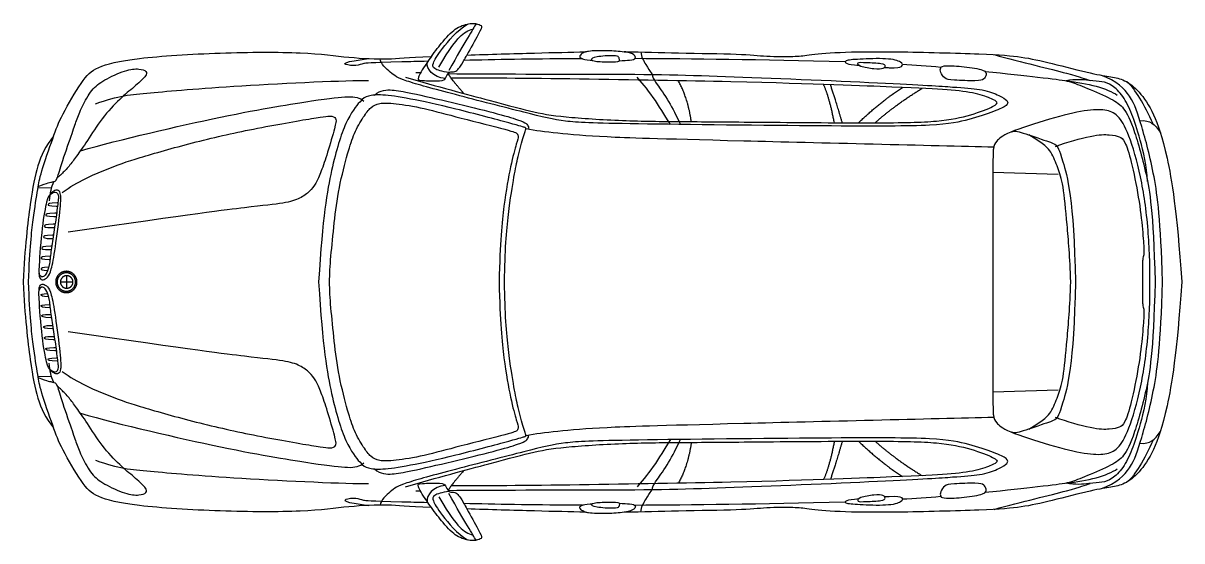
# Model space of a CAD drawing. Header units: millimetres. Extents: x -13123 to 16075, y -1 to 10560.
# Drawn here: x 11206 to 16075, y -1 to 2173 of the extents above; entities that cross this region are included whole.
import ezdxf

# ---------------------------------------------------------------- set-up
doc = ezdxf.new("R2010")
doc.units = ezdxf.units.MM
doc.header["$MEASUREMENT"] = 0
doc.layers.add('inner', color=180, linetype='Continuous')
doc.layers.add('outer', color=200, linetype='Continuous')

msp = doc.modelspace()

# ---------------------------------------------------------------- linework, layer by layer
at = {"layer": 'inner'}
for points in [[(15280.7, 1547.6), (15555.2, 1539.1)], [(11268.8, 1482.2), (11326.5, 1482.6)], [(11352.6, 1419.2), (11348.9, 1419.2)], [(11347, 1375.6), (11338.9, 1375.6)], [(11345.3, 1404.8), (11350.9, 1404.8)], [(11329.4, 1314.5), (11338.4, 1314.5)], [(11340.5, 1328.9), (11333, 1328.9)], [(11335.3, 1361.2), (11345, 1361.2)], [(11325.8, 1268.5), (11331.3, 1268.5)], [(11333.6, 1282.9), (11329.4, 1282.9)], [(11318.4, 1222), (11324.3, 1222)], [(11326.3, 1236.3), (11322, 1236.3)], [(11315.8, 1180.4), (11319.4, 1180.4)], [(11321.1, 1194.8), (11319.4, 1194.8)], [(11432.6, 1086), (11432.6, 1087.5), (11432.5, 1089.1), (11432.4, 1090.6), (11432.2, 1092.1), (11431.9, 1093.7), (11431.7, 1095.2), (11431.3, 1096.7), (11430.9, 1098.2), (11430.5, 1099.7), (11430, 1101.1), (11429.4, 1102.6), (11428.8, 1104), (11428.2, 1105.4), (11427.5, 1106.8), (11426.7, 1108.2), (11425.9, 1109.5), (11425.1, 1110.8), (11424.2, 1112.1), (11423.3, 1113.3), (11422.3, 1114.5), (11421.3, 1115.7), (11420.3, 1116.8), (11419.2, 1117.9), (11418.1, 1119), (11416.9, 1120), (11415.7, 1121), (11414.5, 1122), (11413.3, 1122.9), (11412, 1123.7), (11410.6, 1124.5), (11409.3, 1125.3), (11407.9, 1126), (11406.5, 1126.7), (11405.1, 1127.3), (11403.7, 1127.9), (11402.2, 1128.4), (11400.8, 1128.9), (11399.3, 1129.3), (11397.8, 1129.7), (11396.2, 1130), (11394.7, 1130.3), (11393.2, 1130.5), (11391.7, 1130.6), (11390.1, 1130.7), (11388.6, 1130.8), (11387, 1130.8), (11385.5, 1130.7), (11383.9, 1130.6), (11382.4, 1130.5), (11380.9, 1130.3), (11379.3, 1130), (11377.8, 1129.7), (11376.3, 1129.3), (11374.8, 1128.9), (11373.3, 1128.4), (11371.9, 1127.9), (11370.5, 1127.3), (11369, 1126.7), (11367.6, 1126), (11366.3, 1125.3), (11364.9, 1124.5), (11363.6, 1123.7), (11362.3, 1122.9), (11361.1, 1122), (11359.8, 1121), (11358.6, 1120), (11357.5, 1119), (11356.4, 1117.9), (11355.3, 1116.8), (11354.2, 1115.7), (11353.2, 1114.5), (11352.3, 1113.3), (11351.3, 1112.1), (11350.5, 1110.8), (11349.6, 1109.5), (11348.8, 1108.2), (11348.1, 1106.8), (11347.4, 1105.4), (11346.8, 1104), (11346.2, 1102.6), (11345.6, 1101.1), (11345.1, 1099.7), (11344.7, 1098.2), (11344.3, 1096.7), (11343.9, 1095.2), (11343.6, 1093.7), (11343.4, 1092.1), (11343.2, 1090.6), (11343.1, 1089.1), (11343, 1087.5), (11343, 1086)], [(11426.5, 1086), (11426.5, 1087.3), (11426.4, 1088.6), (11426.3, 1090), (11426.2, 1091.3), (11426, 1092.6), (11425.7, 1093.9), (11425.4, 1095.2), (11425.1, 1096.5), (11424.7, 1097.8), (11424.2, 1099.1), (11423.8, 1100.3), (11423.3, 1101.6), (11422.7, 1102.8), (11422.1, 1104), (11421.5, 1105.1), (11420.8, 1106.3), (11420.1, 1107.4), (11419.3, 1108.5), (11418.5, 1109.6), (11417.7, 1110.6), (11416.8, 1111.7), (11415.9, 1112.6), (11414.9, 1113.6), (11414, 1114.5), (11413, 1115.4), (11411.9, 1116.3), (11410.9, 1117.1), (11409.8, 1117.9), (11408.7, 1118.6), (11407.5, 1119.3), (11406.4, 1120), (11405.2, 1120.6), (11404, 1121.2), (11402.8, 1121.7), (11401.5, 1122.2), (11400.3, 1122.6), (11399, 1123.1), (11397.7, 1123.4), (11396.4, 1123.7), (11395.1, 1124), (11393.8, 1124.2), (11392.5, 1124.4), (11391.1, 1124.6), (11389.8, 1124.7), (11388.5, 1124.7), (11387.1, 1124.7), (11385.8, 1124.7), (11384.4, 1124.6), (11383.1, 1124.4), (11381.8, 1124.2), (11380.5, 1124), (11379.2, 1123.7), (11377.9, 1123.4), (11376.6, 1123.1), (11375.3, 1122.6), (11374, 1122.2), (11372.8, 1121.7), (11371.6, 1121.2), (11370.4, 1120.6), (11369.2, 1120), (11368, 1119.3), (11366.9, 1118.6), (11365.8, 1117.9), (11364.7, 1117.1), (11363.6, 1116.3), (11362.6, 1115.4), (11361.6, 1114.5), (11360.6, 1113.6), (11359.7, 1112.6), (11358.8, 1111.7), (11357.9, 1110.6), (11357.1, 1109.6), (11356.3, 1108.5), (11355.5, 1107.4), (11354.8, 1106.3), (11354.1, 1105.1), (11353.5, 1104), (11352.9, 1102.8), (11352.3, 1101.6), (11351.8, 1100.3), (11351.3, 1099.1), (11350.9, 1097.8), (11350.5, 1096.5), (11350.2, 1095.2), (11349.9, 1093.9), (11349.6, 1092.6), (11349.4, 1091.3), (11349.3, 1090), (11349.1, 1088.6), (11349.1, 1087.3), (11349, 1086)], [(11343, 1086), (11343, 1084.4), (11343.1, 1082.9), (11343.2, 1081.3), (11343.4, 1079.8), (11343.6, 1078.3), (11343.9, 1076.8), (11344.3, 1075.2), (11344.7, 1073.7), (11345.1, 1072.3), (11345.6, 1070.8), (11346.2, 1069.4), (11346.8, 1067.9), (11347.4, 1066.5), (11348.1, 1065.1), (11348.8, 1063.8), (11349.6, 1062.5), (11350.5, 1061.1), (11351.3, 1059.9), (11352.3, 1058.6), (11353.2, 1057.4), (11354.2, 1056.2), (11355.3, 1055.1), (11356.4, 1054), (11357.5, 1052.9), (11358.6, 1051.9), (11359.8, 1050.9), (11361.1, 1050), (11362.3, 1049.1), (11363.6, 1048.2), (11364.9, 1047.4), (11366.3, 1046.6), (11367.6, 1045.9), (11369, 1045.3), (11370.5, 1044.6), (11371.9, 1044.1), (11373.3, 1043.5), (11374.8, 1043.1), (11376.3, 1042.6), (11377.8, 1042.3), (11379.3, 1042), (11380.9, 1041.7), (11382.4, 1041.5), (11383.9, 1041.3), (11385.5, 1041.2), (11387, 1041.2), (11388.6, 1041.2), (11390.1, 1041.2), (11391.7, 1041.3), (11393.2, 1041.5), (11394.7, 1041.7), (11396.2, 1042), (11397.8, 1042.3), (11399.3, 1042.6), (11400.8, 1043.1), (11402.2, 1043.5), (11403.7, 1044.1), (11405.1, 1044.6), (11406.5, 1045.3), (11407.9, 1045.9), (11409.3, 1046.6), (11410.6, 1047.4), (11412, 1048.2), (11413.3, 1049.1), (11414.5, 1050), (11415.7, 1050.9), (11416.9, 1051.9), (11418.1, 1052.9), (11419.2, 1054), (11420.3, 1055.1), (11421.3, 1056.2), (11422.3, 1057.4), (11423.3, 1058.6), (11424.2, 1059.9), (11425.1, 1061.1), (11425.9, 1062.5), (11426.7, 1063.8), (11427.5, 1065.1), (11428.2, 1066.5), (11428.8, 1067.9), (11429.4, 1069.4), (11430, 1070.8), (11430.5, 1072.3), (11430.9, 1073.7), (11431.3, 1075.2), (11431.7, 1076.8), (11431.9, 1078.3), (11432.2, 1079.8), (11432.4, 1081.3), (11432.5, 1082.9), (11432.6, 1084.4), (11432.6, 1086)], [(11349, 1086), (11349.1, 1084.6), (11349.1, 1083.3), (11349.3, 1082), (11349.4, 1080.6), (11349.6, 1079.3), (11349.9, 1078), (11350.2, 1076.7), (11350.5, 1075.4), (11350.9, 1074.1), (11351.3, 1072.9), (11351.8, 1071.6), (11352.3, 1070.4), (11352.9, 1069.2), (11353.5, 1068), (11354.1, 1066.8), (11354.8, 1065.6), (11355.5, 1064.5), (11356.3, 1063.4), (11357.1, 1062.3), (11357.9, 1061.3), (11358.8, 1060.3), (11359.7, 1059.3), (11360.6, 1058.3), (11361.6, 1057.4), (11362.6, 1056.5), (11363.6, 1055.7), (11364.7, 1054.9), (11365.8, 1054.1), (11366.9, 1053.3), (11368, 1052.6), (11369.2, 1052), (11370.4, 1051.4), (11371.6, 1050.8), (11372.8, 1050.2), (11374, 1049.7), (11375.3, 1049.3), (11376.6, 1048.9), (11377.9, 1048.5), (11379.2, 1048.2), (11380.5, 1047.9), (11381.8, 1047.7), (11383.1, 1047.5), (11384.4, 1047.4), (11385.8, 1047.3), (11387.1, 1047.2), (11388.5, 1047.2), (11389.8, 1047.3), (11391.1, 1047.4), (11392.5, 1047.5), (11393.8, 1047.7), (11395.1, 1047.9), (11396.4, 1048.2), (11397.7, 1048.5), (11399, 1048.9), (11400.3, 1049.3), (11401.5, 1049.7), (11402.8, 1050.2), (11404, 1050.8), (11405.2, 1051.4), (11406.4, 1052), (11407.5, 1052.6), (11408.7, 1053.3), (11409.8, 1054.1), (11410.9, 1054.9), (11411.9, 1055.7), (11413, 1056.5), (11414, 1057.4), (11414.9, 1058.3), (11415.9, 1059.3), (11416.8, 1060.3), (11417.7, 1061.3), (11418.5, 1062.3), (11419.3, 1063.4), (11420.1, 1064.5), (11420.8, 1065.6), (11421.5, 1066.8), (11422.1, 1068), (11422.7, 1069.2), (11423.3, 1070.4), (11423.8, 1071.6), (11424.2, 1072.9), (11424.7, 1074.1), (11425.1, 1075.4), (11425.4, 1076.7), (11425.7, 1078), (11426, 1079.3), (11426.2, 1080.6), (11426.3, 1082), (11426.4, 1083.3), (11426.5, 1084.6), (11426.5, 1086)], [(11415.7, 1086), (11415.7, 1086.9), (11415.7, 1087.8), (11415.6, 1088.7), (11415.5, 1089.6), (11415.4, 1090.5), (11415.2, 1091.4), (11415, 1092.3), (11414.7, 1093.2), (11414.5, 1094), (11414.2, 1094.9), (11413.9, 1095.7), (11413.5, 1096.6), (11413.1, 1097.4), (11412.7, 1098.2), (11412.3, 1099), (11411.8, 1099.8), (11411.3, 1100.6), (11410.8, 1101.3), (11410.3, 1102), (11409.7, 1102.7), (11409.1, 1103.4), (11408.5, 1104.1), (11407.9, 1104.7), (11407.2, 1105.4), (11406.5, 1106), (11405.8, 1106.6), (11405.1, 1107.1), (11404.4, 1107.6), (11403.6, 1108.1), (11402.8, 1108.6), (11402.1, 1109.1), (11401.2, 1109.5), (11400.4, 1109.9), (11399.6, 1110.3), (11398.8, 1110.6), (11397.9, 1110.9), (11397, 1111.2), (11396.2, 1111.4), (11395.3, 1111.6), (11394.4, 1111.8), (11393.5, 1112), (11392.6, 1112.1), (11391.7, 1112.2), (11390.8, 1112.3), (11389.9, 1112.3), (11389, 1112.3), (11388.1, 1112.3), (11387.1, 1112.2), (11386.2, 1112.1), (11385.3, 1112), (11384.4, 1111.8), (11383.6, 1111.6), (11382.7, 1111.4), (11381.8, 1111.2), (11380.9, 1110.9), (11380.1, 1110.6), (11379.2, 1110.3), (11378.4, 1109.9), (11377.6, 1109.5), (11376.8, 1109.1), (11376, 1108.6), (11375.2, 1108.1), (11374.5, 1107.6), (11373.7, 1107.1), (11373, 1106.6), (11372.3, 1106), (11371.6, 1105.4), (11371, 1104.7), (11370.3, 1104.1), (11369.7, 1103.4), (11369.1, 1102.7), (11368.5, 1102), (11368, 1101.3), (11367.5, 1100.6), (11367, 1099.8), (11366.5, 1099), (11366.1, 1098.2), (11365.7, 1097.4), (11365.3, 1096.6), (11365, 1095.7), (11364.6, 1094.9), (11364.3, 1094), (11364.1, 1093.2), (11363.8, 1092.3), (11363.6, 1091.4), (11363.5, 1090.5), (11363.3, 1089.6), (11363.2, 1088.7), (11363.1, 1087.8), (11363.1, 1086.9), (11363.1, 1086)], [(11363.1, 1086), (11415.7, 1086)], [(11363.1, 1086), (11363.1, 1085.1), (11363.1, 1084.2), (11363.2, 1083.2), (11363.3, 1082.3), (11363.5, 1081.4), (11363.6, 1080.6), (11363.8, 1079.7), (11364.1, 1078.8), (11364.3, 1077.9), (11364.6, 1077.1), (11365, 1076.2), (11365.3, 1075.4), (11365.7, 1074.5), (11366.1, 1073.7), (11366.5, 1072.9), (11367, 1072.2), (11367.5, 1071.4), (11368, 1070.6), (11368.5, 1069.9), (11369.1, 1069.2), (11369.7, 1068.5), (11370.3, 1067.8), (11371, 1067.2), (11371.6, 1066.6), (11372.3, 1066), (11373, 1065.4), (11373.7, 1064.8), (11374.5, 1064.3), (11375.2, 1063.8), (11376, 1063.3), (11376.8, 1062.9), (11377.6, 1062.4), (11378.4, 1062.1), (11379.2, 1061.7), (11380.1, 1061.3), (11380.9, 1061), (11381.8, 1060.8), (11382.7, 1060.5), (11383.6, 1060.3), (11384.4, 1060.1), (11385.3, 1060), (11386.2, 1059.8), (11387.1, 1059.7), (11388.1, 1059.7), (11389, 1059.6), (11389.9, 1059.6), (11390.8, 1059.7), (11391.7, 1059.7), (11392.6, 1059.8), (11393.5, 1060), (11394.4, 1060.1), (11395.3, 1060.3), (11396.2, 1060.5), (11397, 1060.8), (11397.9, 1061), (11398.8, 1061.3), (11399.6, 1061.7), (11400.4, 1062.1), (11401.2, 1062.4), (11402.1, 1062.9), (11402.8, 1063.3), (11403.6, 1063.8), (11404.4, 1064.3), (11405.1, 1064.8), (11405.8, 1065.4), (11406.5, 1066), (11407.2, 1066.6), (11407.9, 1067.2), (11408.5, 1067.8), (11409.1, 1068.5), (11409.7, 1069.2), (11410.3, 1069.9), (11410.8, 1070.6), (11411.3, 1071.4), (11411.8, 1072.2), (11412.3, 1072.9), (11412.7, 1073.7), (11413.1, 1074.5), (11413.5, 1075.4), (11413.9, 1076.2), (11414.2, 1077.1), (11414.5, 1077.9), (11414.7, 1078.8), (11415, 1079.7), (11415.2, 1080.6), (11415.4, 1081.4), (11415.5, 1082.3), (11415.6, 1083.2), (11415.7, 1084.2), (11415.7, 1085.1), (11415.7, 1086)], [(11390.5, 1059.7), (11390.5, 1086), (11390.5, 1112.3)], [(11315.8, 991.5), (11319.4, 991.5)], [(11321.1, 977.2), (11319.4, 977.2)], [(11318.4, 950), (11324.3, 950)], [(11326.3, 935.6), (11322, 935.6)], [(11325.8, 903.4), (11331.3, 903.4)], [(11333.6, 889.1), (11329.4, 889.1)], [(11329.4, 857.4), (11338.4, 857.4)], [(11340.5, 843.1), (11333, 843.1)], [(11335.3, 810.7), (11345, 810.7)], [(11347, 796.4), (11338.9, 796.4)], [(11345.3, 767.1), (11350.9, 767.1)], [(11352.6, 752.8), (11348.9, 752.8)], [(11268.8, 689.7), (11326.5, 689.3)], [(15280.7, 624.4), (15555.2, 632.9)]]:
    msp.add_lwpolyline(points, dxfattribs=at)
for points, degree in [([(12997.1, 1966.7), (12964.1, 1969.6), (12927.1, 1982.7), (12925.7, 2000), (12953.4, 2052.9), (13030.8, 2144.1), (13072.9, 2169.7)], 3), ([(12953, 1988.6), (13001.1, 2069.4), (13041.1, 2122), (13076, 2143.8), (13096.1, 2148.2)], 3), ([(13109.2, 2171), (13096.1, 2148.2), (13064, 2098.8), (12995.5, 1974.8)], 3), ([(13801.3, 2052.3), (13803, 2031.3), (13823.1, 1997.7), (13848.9, 1957.6), (13849.7, 1957.6), (13852, 1943.1), (13863.2, 1926.6), (13920, 1844.8), (13950.7, 1785.6), (13967.6, 1747.6)], 3), ([(12980.2, 1940.9), (12926.7, 1946.8), (12901.9, 1979.9), (12903.5, 2007.8)], 3), ([(13683.9, 2036.7), (13701.2, 2036.6), (13710.4, 2032.3), (13712.2, 2015.8), (13709.8, 2010.5), (13622.5, 2010.2), (13585.1, 2018.6), (13606.5, 2032.9), (13666.6, 2036.8), (13683.9, 2036.7)], 3), ([(14660.3, 2011.3), (14295.6, 2019.5), (14017.4, 2023.4), (13776.4, 2024.2)], 3), ([(14749.7, 2008.3), (14730.5, 2009), (14707, 2010), (14716.2, 1990.4), (14786.2, 1979.2), (14824.5, 1981.1), (14829.6, 1994.6), (14822, 2005.2), (14768.8, 2007.5), (14749.7, 2008.3)], 3), ([(15062.4, 1987.5), (15006.9, 1992), (14951.7, 1995.9), (14900.4, 1999)], 3), ([(12875.9, 1964), (12869.2, 1964.2), (12862.8, 1964.4), (12856.5, 1964.6)], 3), ([(13057.9, 1878), (13001.9, 1941.9), (12992, 1961.6)], 2), ([(15160.1, 1990.3), (15130.6, 1993.5), (15075, 1996.5), (15058.5, 1987.8), (15059.5, 1968.1), (15076.4, 1939.1), (15105.1, 1934.3), (15220.9, 1929.1), (15244.4, 1937), (15254.4, 1956.4), (15252.3, 1977.1), (15189.7, 1987), (15160.1, 1990.3)], 3), ([(15993.5, 1086), (15985.5, 1350.4), (15961.4, 1539), (15902.9, 1756.2), (15863.9, 1870.5), (15803.3, 1928.5), (15734.4, 1955)], 3), ([(11510.6, 1834.6), (11606.5, 1869.4), (11708.7, 1877.8), (12055.3, 1909.4), (12568.4, 1933.9), (12656.7, 1932.3)], 3), ([(13926, 1748.1), (13899.6, 1788.3), (13857.4, 1863.6), (13799.5, 1930), (13786.2, 1946.7)], 3), ([(14013.9, 1759.7), (13999.1, 1859.2), (13959.6, 1931.4)], 2), ([(14614.8, 1755.1), (14593.1, 1865.2), (14569.1, 1916)], 2), ([(14647.7, 1755), (14622, 1845.9), (14598, 1915)], 2), ([(14715.9, 1754.8), (14818.7, 1852.3), (14901.5, 1902.9)], 2), ([(14785.8, 1754.8), (14870.1, 1830.6), (14983.3, 1899.4)], 2), ([(15930.4, 1508.6), (15928.4, 1571.3), (15896.8, 1697.8), (15865.3, 1793.5), (15828.6, 1869.5), (15780.4, 1916), (15739.9, 1929.2), (15692.9, 1930.9), (15626.8, 1939.4), (15588.1, 1930.9)], 3), ([(15588.1, 1930.9), (15678.1, 1922.4), (15763.4, 1898.7), (15803.5, 1870.8)], 3), ([(15953.8, 1750.1), (15916.3, 1830.4), (15879.5, 1899.3), (15843.9, 1926.2)], 3), ([(11447, 1637.6), (11616.3, 1685.3), (12094.9, 1796.8), (12458.7, 1853.3), (12578.6, 1869.1), (12622.2, 1861.2), (12637.1, 1845.3)], 3), ([(13228.9, 1086), (13230.2, 1217), (13244.7, 1386.4), (13270.8, 1541.5), (13283.6, 1607.2), (13311.8, 1710.9), (13319.9, 1730.1), (13319.5, 1733.9), (13287.1, 1743.3), (13010.3, 1818.2), (12821.1, 1858.5), (12707.9, 1875.5), (12652.3, 1868.2), (12627.2, 1853.6), (12561.6, 1770), (12501.1, 1574.3), (12464.7, 1362.9), (12447.8, 1086)], 3), ([(12493.8, 1086), (12493.8, 1118.1), (12498.3, 1187.7), (12513.3, 1334), (12530.9, 1480.3), (12573.1, 1638.3), (12595, 1709.4), (12637.9, 1784.1), (12666.5, 1821.2), (12699.7, 1838.8), (12762.8, 1838.1), (12888.9, 1817.3), (13031.9, 1777.6), (13265.8, 1719.4), (13283.7, 1709.4), (13288.2, 1697.7), (13281.3, 1676.9), (13254.4, 1581.5), (13225.7, 1417.7), (13209.8, 1254.2), (13206.3, 1086)], 3), ([(11370.4, 1462.3), (11436.3, 1508.6), (11565.3, 1565), (11677.5, 1603.9), (11915.9, 1672.2), (12168.8, 1730), (12457, 1779.7), (12510, 1786.2), (12523.2, 1769.9), (12519, 1745.6), (12484.3, 1623.8), (12457.9, 1547.9), (12435.8, 1498.7), (12412.6, 1467.3), (12371.2, 1436), (12310.4, 1416.1), (12169.9, 1402.9), (11940.6, 1373.8), (11396, 1295.6)], 3), ([(15898.7, 1763.7), (15941.6, 1766.2), (15961.1, 1750.4), (15984.4, 1714.1)], 3), ([(15359.8, 1717), (15372.7, 1722.1), (15390.1, 1718.1), (15523.8, 1672.9), (15548.2, 1662.9), (15562.4, 1637.7), (15621.8, 1432.2), (15627.4, 1086)], 3), ([(15543.6, 1655.5), (15593.4, 1673.3), (15705.6, 1706.2), (15774.5, 1705.6), (15815.1, 1697.5), (15834.4, 1681.9), (15861, 1602.9), (15894.8, 1438.6), (15910.5, 1298.6), (15916.4, 1212.1), (15915, 1202), (15909.4, 1181.9), (15909.4, 1166.2), (15909.4, 1086)], 3), ([(11334.2, 1698.6), (11300.1, 1657.1), (11263, 1575.8), (11238.3, 1442.5), (11213, 1230.5), (11206.5, 1086)], 3), ([(15608.1, 1086), (15604.2, 1191.8), (15592.5, 1334.2), (15576.2, 1502.6), (15554.8, 1563.1), (15526.2, 1636), (15499.4, 1663.5), (15431.9, 1703.8)], 3), ([(11320.9, 1456), (11326.6, 1462), (11340.4, 1472.9), (11354.4, 1472.4), (11366, 1458.8), (11364, 1400.5), (11340.6, 1216.9), (11324.7, 1131.3), (11309.1, 1103.7), (11289.1, 1093), (11274.6, 1098.9), (11270.4, 1128.9), (11285.6, 1327.3), (11306.2, 1436.6), (11315.2, 1449.9), (11320.9, 1456)], 3), ([(11319.3, 1453.5), (11333, 1463.2), (11342.2, 1464.6), (11352, 1458.6), (11356.4, 1445.8), (11347.9, 1381.8), (11335.6, 1292.8), (11322.9, 1218.8), (11318.1, 1159.4), (11305.5, 1121.9), (11291.7, 1106.1), (11280.5, 1105.2), (11272.9, 1122.3)], 3), ([(11335.2, 1507.6), (11321.8, 1482.6), (11320.4, 1459), (11315.3, 1426.8)], 3), ([(11348.9, 1419.2), (11314.5, 1417.6), (11308.8, 1411.2), (11313.6, 1405.3), (11345.3, 1404.8)], 3), ([(11338.9, 1375.6), (11304.6, 1374), (11298.8, 1367.7), (11303.6, 1361.7), (11335.3, 1361.2)], 3), ([(11333, 1328.9), (11298.6, 1327.3), (11292.9, 1320.9), (11297.6, 1315), (11329.4, 1314.5)], 3), ([(11329.4, 1282.9), (11295, 1281.3), (11289.3, 1275), (11294.1, 1269), (11325.8, 1268.5)], 3), ([(11322, 1236.3), (11287.6, 1234.8), (11281.8, 1228.4), (11286.6, 1222.5), (11318.4, 1222)], 3), ([(11319.4, 1194.8), (11285, 1193.2), (11279.3, 1186.9), (11284, 1180.9), (11315.8, 1180.4)], 3), ([(15940.5, 1086), (15939.9, 1139.5), (15939.3, 1193.1)], 2), ([(11206.5, 1086), (11213, 941.4), (11238.3, 729.4), (11263, 596.1), (11300.1, 514.8), (11334.2, 473.4)], 3), ([(11320.9, 716), (11326.6, 709.9), (11340.4, 699.1), (11354.4, 699.5), (11366, 713.1), (11364, 771.4), (11340.6, 955.1), (11324.7, 1040.6), (11309.1, 1068.2), (11289.1, 1079), (11274.6, 1073.1), (11270.4, 1043), (11285.6, 844.6), (11306.2, 735.3), (11315.2, 722), (11320.9, 716)], 3), ([(12447.8, 1086), (12464.7, 809), (12501.1, 597.7), (12561.6, 401.9), (12627.2, 318.4), (12652.3, 303.7), (12707.9, 296.5), (12821.1, 313.4), (13010.3, 353.8), (13287.1, 428.6), (13319.5, 438), (13319.9, 441.8), (13311.8, 461), (13283.6, 564.7), (13270.8, 630.4), (13244.7, 785.5), (13230.2, 954.9), (13228.9, 1086)], 3), ([(13206.3, 1086), (13209.8, 917.7), (13225.7, 754.2), (13254.4, 590.4), (13281.3, 495), (13288.2, 474.3), (13283.7, 462.5), (13265.8, 452.5), (13031.9, 394.4), (12888.9, 354.6), (12762.8, 333.8), (12699.7, 333.2), (12666.5, 350.7), (12637.9, 387.8), (12595, 462.6), (12573.1, 533.6), (12530.9, 691.6), (12513.3, 837.9), (12498.3, 984.3), (12493.8, 1053.8), (12493.8, 1086)], 3), ([(15627.4, 1086), (15621.8, 739.7), (15562.4, 534.2), (15548.2, 509), (15523.8, 499.1), (15390.1, 453.8), (15372.7, 449.8), (15359.8, 455)], 3), ([(15431.9, 468.2), (15499.4, 508.4), (15526.2, 536), (15554.8, 608.8), (15576.2, 669.3), (15592.5, 837.7), (15604.2, 980.2), (15608.1, 1086)], 3), ([(15909.4, 1086), (15909.4, 1005.7), (15909.4, 990.1), (15915, 969.9), (15916.4, 959.8), (15910.5, 873.3), (15894.8, 733.4), (15861, 569), (15834.4, 490.1), (15815.1, 474.4), (15774.5, 466.3), (15705.6, 465.7), (15593.4, 498.7), (15543.6, 516.4)], 3), ([(15734.4, 216.9), (15803.3, 243.5), (15863.9, 301.4), (15902.9, 415.7), (15961.4, 632.9), (15985.5, 821.6), (15993.5, 1086)], 3), ([(15939.3, 978.9), (15939.9, 1032.4), (15940.5, 1086)], 2), ([(11319.3, 718.4), (11333, 708.7), (11342.2, 707.3), (11352, 713.3), (11356.4, 726.1), (11347.9, 790.1), (11335.6, 879.1), (11322.9, 953.2), (11318.1, 1012.5), (11305.5, 1050.1), (11291.7, 1065.9), (11280.5, 1066.8), (11272.9, 1049.7)], 3), ([(11319.4, 977.2), (11285, 978.7), (11279.3, 985.1), (11284, 991), (11315.8, 991.5)], 3), ([(11322, 935.6), (11287.6, 937.2), (11281.8, 943.5), (11286.6, 949.5), (11318.4, 950)], 3), ([(11329.4, 889.1), (11295, 890.6), (11289.3, 897), (11294.1, 902.9), (11325.8, 903.4)], 3), ([(11370.4, 709.7), (11436.3, 663.3), (11565.3, 607), (11677.5, 568), (11915.9, 499.8), (12168.8, 442), (12457, 392.2), (12510, 385.8), (12523.2, 402), (12519, 426.4), (12484.3, 548.1), (12457.9, 624), (12435.8, 673.3), (12412.6, 704.6), (12371.2, 736), (12310.4, 755.9), (12169.9, 769), (11940.6, 798.1), (11396, 876.3)], 3), ([(11333, 843.1), (11298.6, 844.7), (11292.9, 851), (11297.6, 856.9), (11329.4, 857.4)], 3), ([(11338.9, 796.4), (11304.6, 797.9), (11298.8, 804.3), (11303.6, 810.2), (11335.3, 810.7)], 3), ([(11348.9, 752.8), (11314.5, 754.3), (11308.8, 760.7), (11313.6, 766.6), (11345.3, 767.1)], 3), ([(11335.2, 664.4), (11321.8, 689.3), (11320.4, 713), (11315.3, 745.2)], 3), ([(15930.4, 663.3), (15928.4, 600.6), (15896.8, 474.2), (15865.3, 378.4), (15828.6, 302.5), (15780.4, 256), (15739.9, 242.7), (15692.9, 241), (15626.8, 232.5), (15588.1, 241)], 3), ([(11447, 534.3), (11616.3, 486.6), (12094.9, 375.2), (12458.7, 318.7), (12578.6, 302.8), (12622.2, 310.7), (12637.1, 326.6)], 3), ([(15898.7, 408.3), (15941.6, 405.8), (15961.1, 421.6), (15984.4, 457.8)], 3), ([(13926, 423.8), (13899.6, 383.7), (13857.4, 308.4), (13799.5, 242), (13786.2, 225.2)], 3), ([(13801.3, 119.6), (13803, 140.7), (13823.1, 174.2), (13848.9, 214.3), (13849.7, 214.3), (13852, 228.8), (13863.2, 245.4), (13920, 327.1), (13950.7, 386.3), (13967.6, 424.3)], 3), ([(14013.9, 412.2), (13999.1, 312.8), (13959.6, 240.6)], 2), ([(14614.8, 416.8), (14593.1, 306.8), (14569.1, 255.9)], 2), ([(14647.7, 417), (14622, 326.1), (14598, 256.9)], 2), ([(14715.9, 417.2), (14818.7, 319.6), (14901.5, 269.1)], 2), ([(14785.8, 417.2), (14870.1, 341.3), (14983.3, 272.5)], 2), ([(15953.8, 421.8), (15916.3, 341.5), (15879.5, 272.7), (15843.9, 245.7)], 3), ([(11510.6, 337.3), (11606.5, 302.6), (11708.7, 294.1), (12055.3, 262.5), (12568.4, 238.1), (12656.7, 239.7)], 3), ([(13057.9, 294), (13001.9, 230), (12992, 210.4)], 2), ([(15588.1, 241), (15678.1, 249.5), (15763.4, 273.2), (15803.5, 301.2)], 3), ([(12875.9, 207.9), (12869.2, 207.7), (12862.8, 207.5), (12856.5, 207.3)], 3), ([(12980.2, 231.1), (12926.7, 225.2), (12901.9, 192), (12903.5, 164.2)], 3), ([(12997.1, 205.2), (12964.1, 202.4), (12927.1, 189.2), (12925.7, 172), (12953.4, 119.1), (13030.8, 27.8), (13072.9, 2.2)], 3), ([(13109.2, 1), (13096.1, 23.7), (13064, 73.1), (12995.5, 197.2)], 3), ([(15160.1, 181.7), (15130.6, 178.5), (15075, 175.5), (15058.5, 184.1), (15059.5, 203.8), (15076.4, 232.8), (15105.1, 237.7), (15220.9, 242.8), (15244.4, 234.9), (15254.4, 215.5), (15252.3, 194.8), (15189.7, 184.9), (15160.1, 181.7)], 3), ([(12953, 183.4), (13001.1, 102.5), (13041.1, 50), (13076, 28.2), (13096.1, 23.7)], 3), ([(13683.9, 135.2), (13701.2, 135.3), (13710.4, 139.6), (13712.2, 156.2), (13709.8, 161.5), (13622.5, 161.7), (13585.1, 153.4), (13606.5, 139.1), (13666.6, 135.1), (13683.9, 135.2)], 3), ([(14660.3, 160.7), (14295.6, 152.5), (14017.4, 148.5), (13776.4, 147.7)], 3), ([(14749.7, 163.7), (14730.5, 162.9), (14707, 162), (14716.2, 181.6), (14786.2, 192.8), (14824.5, 190.8), (14829.6, 177.4), (14822, 166.7), (14768.8, 164.5), (14749.7, 163.7)], 3), ([(15062.4, 184.4), (15006.9, 180), (14951.7, 176), (14900.4, 173)], 3)]:
    msp.add_open_spline(points, degree=degree, dxfattribs=at)
for points, knots in [([(13568.4, 2052.8), (13559.3, 2049.8), (13547.4, 2040.9), (13541.8, 2029.8), (13555, 2024), (13569, 2019.7), (13594, 2017.8), (13597.3, 2017.6)], [12.293472, 12.293472, 12.293472, 12.293472, 13, 14, 15, 16, 16.142439, 16.142439, 16.142439, 16.142439]), ([(13711.3, 2015.7), (13728.5, 2016.3), (13768.8, 2018.9), (13778.7, 2024.2), (13780.4, 2034.6), (13763.7, 2048.2), (13736.3, 2052.8), (13731.4, 2053.5)], [6.407262, 6.407262, 6.407262, 6.407262, 7, 8, 9, 10, 10.196314, 10.196314, 10.196314, 10.196314]), ([(12907.2, 2013.2), (12865.2, 2012.1), (12659.9, 2006.4), (12636.4, 2005.4), (12609.1, 1993.1), (12553.8, 1997.6), (12551.2, 2010.6), (12658, 2024.5)], [1.781116, 1.781116, 1.781116, 1.781116, 2, 3, 4, 5, 6, 6, 6, 6]), ([(12992, 1961.6), (13184, 1958.9), (13790, 1961.3), (14163.1, 1951.1), (14965.5, 1916.2), (15143, 1902.5), (15239.9, 1896.7), (15312.8, 1868.1), (15343.3, 1847.9), (15345.9, 1828.4), (15292.6, 1805), (15180.7, 1766.6), (15060.4, 1740.6), (14662.5, 1739.7), (13651.7, 1750.7), (13479.2, 1758), (13345, 1789.7), (13001, 1878.1), (12789.3, 1935.6), (12754.8, 1961.2), (12708.8, 2002.3), (12706.1, 2023.2)], [-18.788522, -18.788522, -18.788522, -18.788522, -18, -17, -16, -15, -14, -13, -12, -11, -10, -9, -8, -7, -6, -5, -4, -3, -2, -1, 0, 0, 0, 0]), ([(12921.8, 2033.8), (12914.6, 2023.9), (12886.2, 1983.4), (12860, 1936.7), (12866, 1933.5), (12884.4, 1932.3), (12902.8, 1931.1), (12970.3, 1929.5), (12980.7, 1939.2), (12993.4, 1967.8), (13004.9, 1968.9), (13025.2, 1968.5), (13040.8, 1988.9), (13043.1, 1989.7), (13066, 2030.6), (13070.9, 2039.5)], [13.686393, 13.686393, 13.686393, 13.686393, 14, 15, 16, 16, 16, 17, 18, 19, 20, 21, 22, 23, 23.246554, 23.246554, 23.246554, 23.246554]), ([(13556, 2024), (13541, 2023.9), (13358.6, 2022.8), (13188.5, 2019.8), (13058.3, 2016.9)], [0.9515423, 0.9515423, 0.9515423, 0.9515423, 1, 1.5477522, 1.5477522, 1.5477522, 1.5477522]), ([(14825.6, 1987.4), (14832.6, 1986.9), (14876.1, 1984.7), (14902.1, 1988.9), (14902.6, 2010.5), (14842, 2027.4), (14754.2, 2023.5), (14722.9, 2021.8), (14691.6, 2020.2), (14654, 2017.4), (14662.8, 2002.4), (14688, 1998.8), (14718.2, 1995.9)], [3.823935, 3.823935, 3.823935, 3.823935, 4, 5, 6, 7, 8, 8, 8, 9, 10, 10.949305, 10.949305, 10.949305, 10.949305]), ([(15285.7, 2041.1), (15402.9, 2009.7), (15636.7, 1952.6), (15667.7, 1940.1), (15689.2, 1932.3)], [0, 0, 0, 0, 1, 1.945427, 1.945427, 1.945427, 1.945427]), ([(11269.7, 1487.7), (11309.6, 1503.1), (11332.4, 1505.6), (11349.3, 1512.5), (11361.4, 1568.8), (11414.3, 1714.7), (11429.5, 1762.7), (11451.6, 1820.8), (11494.8, 1897.8), (11541.2, 1932.7), (11639, 1978.7), (11696.3, 1983.2), (11727.8, 1971.8), (11726.1, 1953.1), (11672.8, 1904.4), (11615.8, 1860.2), (11535.6, 1774.1), (11474.1, 1674.9), (11427.8, 1611), (11400.8, 1572.6), (11368.2, 1539.3), (11356.8, 1529.2), (11350.2, 1524.7)], [0, 0, 0, 0, 1, 2, 3, 4, 5, 6, 7, 8, 9, 10, 11, 12, 13, 14, 15, 16, 17, 18, 19, 19.727088, 19.727088, 19.727088, 19.727088]), ([(15247.5, 1970.7), (15335.6, 1961.9), (15508.4, 1941.9), (15599.6, 1932.1), (15654.8, 1908.7), (15777.7, 1857.9), (15825.9, 1825.4), (15866.2, 1759.1), (15928, 1538), (15953.3, 1392.3), (15962.4, 1086)], [-7.82143, -7.82143, -7.82143, -7.82143, -7, -6, -5, -4, -3, -2, -1, 0, 0, 0, 0]), ([(12812.9, 1946), (12943, 1908.1), (13202.7, 1840.1), (13355.5, 1796.4), (13488.7, 1776.9), (13763.3, 1760.8), (13993.1, 1760.1), (14294.5, 1757.4), (14826.2, 1753.2), (15060.1, 1758.4), (15192.3, 1786.4), (15296.1, 1826.9), (15301.9, 1842.2), (15282.4, 1853.3), (15213.9, 1879.1), (15099.1, 1895.4), (14917.3, 1901.7), (14370.8, 1926.4), (13246.4, 1944.1), (13004.9, 1941.9)], [0, 0, 0, 0, 1, 2, 3, 4, 5, 6, 7, 8, 9, 10, 11, 12, 13, 14, 15, 16, 16.995847, 16.995847, 16.995847, 16.995847]), ([(12683.2, 1871.3), (12707.1, 1893.7), (12759.7, 1894.1), (12821.2, 1883.7), (13011.1, 1839.8), (13194.4, 1795), (13296.6, 1765), (13322.4, 1751.8), (13328, 1741.5), (13330.7, 1732.6), (13331.4, 1728.6)], [0, 0, 0, 0, 1, 2, 3, 4, 5, 6, 7, 7.470475, 7.470475, 7.470475, 7.470475]), ([(15939.3, 1193.1), (15937.5, 1228), (15930.1, 1359.5), (15904.5, 1532), (15850.6, 1718), (15805.3, 1791.4), (15756.4, 1811), (15675.6, 1811), (15526.3, 1774.3), (15329.3, 1710.7), (15292.6, 1675.2), (15280.7, 1653.6), (15280.4, 1604.2), (15280.4, 1086)], [-10.417084, -10.417084, -10.417084, -10.417084, -10, -9, -8, -7, -6, -5, -4, -3, -2, -1, 0, 0, 0, 0]), ([(13319.1, 1730.9), (13358.6, 1723.3), (13440, 1711.9), (13638.5, 1695.5), (13945.4, 1686.2), (15027.1, 1659.7), (15284.1, 1653.5)], [0, 0, 0, 0, 1, 2, 3, 3.81504, 3.81504, 3.81504, 3.81504]), ([(11313.6, 1148.2), (11284.7, 1146.6), (11279.6, 1140.7), (11283.7, 1135.1), (11309.1, 1134.3)], [0.059666, 0.059666, 0.059666, 0.059666, 1, 1.925199, 1.925199, 1.925199, 1.925199]), ([(15962.4, 1086), (15953.3, 779.6), (15928, 634), (15866.2, 412.8), (15825.9, 346.5), (15777.7, 314), (15654.8, 263.3), (15599.6, 239.9), (15508.4, 230.1), (15335.6, 210.1), (15247.5, 201.2)], [0, 0, 0, 0, 1, 2, 3, 4, 5, 6, 7, 7.82143, 7.82143, 7.82143, 7.82143]), ([(15280.4, 1086), (15280.4, 567.7), (15280.7, 518.3), (15292.6, 496.7), (15329.3, 461.3), (15526.3, 397.6), (15675.6, 360.9), (15756.4, 360.9), (15805.3, 380.5), (15850.6, 453.9), (15904.5, 639.9), (15930.1, 812.5), (15937.5, 943.9), (15939.3, 978.9)], [0, 0, 0, 0, 1, 2, 3, 4, 5, 6, 7, 8, 9, 10, 10.417084, 10.417084, 10.417084, 10.417084]), ([(11313.6, 1023.7), (11284.7, 1025.3), (11279.6, 1031.2), (11283.7, 1036.8), (11309.1, 1037.6)], [0.059666, 0.059666, 0.059666, 0.059666, 1, 1.925199, 1.925199, 1.925199, 1.925199]), ([(11269.7, 684.3), (11309.6, 668.8), (11332.4, 666.4), (11349.3, 659.5), (11361.4, 603.1), (11414.3, 457.3), (11429.5, 409.2), (11451.6, 351.2), (11494.8, 274.1), (11541.2, 239.2), (11639, 193.2), (11696.3, 188.7), (11727.8, 200.1), (11726.1, 218.8), (11672.8, 267.5), (11615.8, 311.8), (11535.6, 397.8), (11474.1, 497), (11427.8, 561), (11400.8, 599.3), (11368.2, 632.6), (11356.8, 642.8), (11350.2, 647.2)], [0, 0, 0, 0, 1, 2, 3, 4, 5, 6, 7, 8, 9, 10, 11, 12, 13, 14, 15, 16, 17, 18, 19, 19.727088, 19.727088, 19.727088, 19.727088]), ([(13319.1, 441), (13358.6, 448.6), (13440, 460.1), (13638.5, 476.5), (13945.4, 485.8), (15027.1, 512.2), (15284.1, 518.4)], [0, 0, 0, 0, 1, 2, 3, 3.81504, 3.81504, 3.81504, 3.81504]), ([(12683.2, 300.6), (12707.1, 278.2), (12759.7, 277.9), (12821.2, 288.2), (13011.1, 332.1), (13194.4, 376.9), (13296.6, 406.9), (13322.4, 420.1), (13328, 430.4), (13330.7, 439.3), (13331.4, 443.3)], [0, 0, 0, 0, 1, 2, 3, 4, 5, 6, 7, 7.470475, 7.470475, 7.470475, 7.470475]), ([(12992, 210.4), (13184, 213), (13790, 210.6), (14163.1, 220.9), (14965.5, 255.7), (15143, 269.4), (15239.9, 275.3), (15312.8, 303.9), (15343.3, 324), (15345.9, 343.5), (15292.6, 367), (15180.7, 405.3), (15060.4, 431.3), (14662.5, 432.3), (13651.7, 421.3), (13479.2, 413.9), (13345, 382.2), (13001, 293.8), (12789.3, 236.4), (12754.8, 210.8), (12708.8, 169.6), (12706.1, 148.7)], [-18.788522, -18.788522, -18.788522, -18.788522, -18, -17, -16, -15, -14, -13, -12, -11, -10, -9, -8, -7, -6, -5, -4, -3, -2, -1, 0, 0, 0, 0]), ([(12812.9, 225.9), (12943, 263.9), (13202.7, 331.8), (13355.5, 375.5), (13488.7, 395), (13763.3, 411.1), (13993.1, 411.8), (14294.5, 414.6), (14826.2, 418.8), (15060.1, 413.5), (15192.3, 385.6), (15296.1, 345), (15301.9, 329.7), (15282.4, 318.7), (15213.9, 292.9), (15099.1, 276.5), (14917.3, 270.2), (14370.8, 245.5), (13246.4, 227.9), (13004.9, 230)], [0, 0, 0, 0, 1, 2, 3, 4, 5, 6, 7, 8, 9, 10, 11, 12, 13, 14, 15, 16, 16.995847, 16.995847, 16.995847, 16.995847]), ([(12921.8, 138.1), (12914.6, 148.1), (12886.2, 188.6), (12860, 235.2), (12866, 238.4), (12884.4, 239.6), (12902.8, 240.9), (12970.3, 242.5), (12980.7, 232.8), (12993.4, 204.1), (13004.9, 203.1), (13025.2, 203.4), (13040.8, 183), (13043.1, 182.2), (13066, 141.4), (13070.9, 132.4)], [13.686393, 13.686393, 13.686393, 13.686393, 14, 15, 16, 16, 16, 17, 18, 19, 20, 21, 22, 23, 23.246554, 23.246554, 23.246554, 23.246554]), ([(15285.7, 130.8), (15402.9, 162.2), (15636.7, 219.4), (15667.7, 231.8), (15689.2, 239.7)], [0, 0, 0, 0, 1, 1.945427, 1.945427, 1.945427, 1.945427]), ([(12907.2, 158.7), (12865.2, 159.8), (12659.9, 165.6), (12636.4, 166.5), (12609.1, 178.9), (12553.8, 174.3), (12551.2, 161.3), (12658, 147.4)], [1.781116, 1.781116, 1.781116, 1.781116, 2, 3, 4, 5, 6, 6, 6, 6]), ([(13556, 147.9), (13541, 148), (13358.6, 149.1), (13188.5, 152.1), (13058.3, 155)], [0.9515423, 0.9515423, 0.9515423, 0.9515423, 1, 1.5477522, 1.5477522, 1.5477522, 1.5477522]), ([(13568.4, 119.2), (13559.3, 122.1), (13547.4, 131), (13541.8, 142.1), (13555, 147.9), (13569, 152.2), (13594, 154.1), (13597.3, 154.4)], [12.293472, 12.293472, 12.293472, 12.293472, 13, 14, 15, 16, 16.142439, 16.142439, 16.142439, 16.142439]), ([(13711.3, 156.2), (13728.5, 155.6), (13768.8, 153.1), (13778.7, 147.7), (13780.4, 137.4), (13763.7, 123.8), (13736.3, 119.2), (13731.4, 118.5)], [6.407262, 6.407262, 6.407262, 6.407262, 7, 8, 9, 10, 10.196314, 10.196314, 10.196314, 10.196314]), ([(14825.6, 184.6), (14832.6, 185), (14876.1, 187.2), (14902.1, 183), (14902.6, 161.4), (14842, 144.6), (14754.2, 148.4), (14722.9, 150.1), (14691.6, 151.8), (14654, 154.6), (14662.8, 169.6), (14688, 173.2), (14718.2, 176)], [3.823935, 3.823935, 3.823935, 3.823935, 4, 5, 6, 7, 8, 8, 8, 9, 10, 10.949305, 10.949305, 10.949305, 10.949305])]:
    msp.add_open_spline(points, degree=3, knots=knots, dxfattribs=at)
at = {"layer": 'outer'}
msp.add_open_spline([(13070.9, 2039.5), (13086.1, 2066.7), (13130.6, 2148.1), (13134.1, 2157.9), (13128.2, 2167.9), (13087.5, 2175.9), (13028, 2157.6), (12980.7, 2111.8), (12937.5, 2055.5), (12921.8, 2033.8), (12817.7, 2029), (12747.6, 2020), (12575.4, 2027.2), (12402.4, 2053.2), (12036.9, 2051.2), (11657.8, 2027.8), (11506.9, 1988.8), (11456.8, 1938.7), (11363.2, 1778.1), (11335.9, 1704.6), (11276.1, 1531), (11270.2, 1489.3), (11248.1, 1356), (11235.1, 1231.2), (11228.6, 1086), (11235.1, 940.8), (11248.1, 815.9), (11270.2, 682.6), (11276.1, 641), (11335.9, 467.3), (11363.2, 393.9), (11456.8, 233.2), (11506.9, 183.2), (11657.8, 144.1), (12036.9, 120.7), (12402.4, 118.8), (12575.4, 144.8), (12747.6, 151.9), (12817.7, 143), (12921.8, 138.1), (12937.5, 116.4), (12980.7, 60.2), (13028, 14.4), (13087.5, -4), (13128.2, 4), (13134.1, 14), (13130.6, 23.9), (13086.1, 105.2), (13070.9, 132.4), (13162.5, 129.4), (13361.4, 123.8), (13506.4, 120.2), (13568.4, 119.2), (13572.2, 118), (13591.9, 113.2), (13629.2, 112.5), (13660.2, 113.3), (13685.1, 114), (13711.5, 115.7), (13731.4, 118.5), (13810.8, 119.3), (13965.9, 124.7), (14233.7, 127.2), (14324.1, 138.9), (14456.1, 138.9), (14493.2, 133.7), (14622, 119.4), (14848.9, 116.8), (15269, 127.9), (15403.7, 138.9), (15516.8, 164.3), (15709.3, 214.4), (15778.9, 223.5), (15832.9, 234.5), (15895.3, 281.3), (15957.1, 372.4), (16010.4, 527.2), (16053.4, 783.4), (16074.5, 1086), (16053.4, 1388.6), (16010.4, 1644.8), (15957.1, 1799.5), (15895.3, 1890.6), (15832.9, 1937.4), (15778.9, 1948.5), (15709.3, 1957.6), (15516.8, 2007.6), (15403.7, 2033), (15269, 2044.1), (14848.9, 2055.1), (14622, 2052.5), (14493.2, 2038.2), (14456.1, 2033), (14324.1, 2033), (14233.7, 2044.7), (13965.9, 2047.2), (13810.8, 2052.6), (13731.4, 2053.5), (13711.5, 2056.3), (13685.1, 2057.9), (13660.2, 2058.6), (13629.2, 2059.5), (13591.9, 2058.8), (13572.2, 2054), (13568.4, 2052.8), (13506.4, 2051.7), (13361.4, 2048.2), (13162.5, 2042.6), (13070.9, 2039.5)], degree=3, knots=[18.626463, 18.626463, 18.626463, 18.626463, 19.37991, 20.37991, 21.37991, 22.37991, 23.37991, 24.37991, 25.066303, 25.066303, 25.066303, 26.053027, 27.053027, 28.053027, 29.053027, 30.053027, 31.053027, 32.053027, 33.053027, 34.053027, 35.053027, 36.053027, 37.053027, 38.053027, 38.053027, 38.053027, 39.053027, 40.053027, 41.053027, 42.053027, 43.053027, 44.053027, 45.053027, 46.053027, 47.053027, 48.053027, 49.053027, 50.053027, 51.039751, 51.039751, 51.039751, 51.726145, 52.726145, 53.726145, 54.726145, 55.726145, 56.726145, 57.479591, 57.479591, 57.479591, 58.106055, 58.679768, 58.679768, 58.679768, 58.973241, 59.973241, 59.973241, 59.973241, 60.776927, 60.776927, 60.776927, 61.649618, 62.649618, 63.649618, 64.649618, 65.649618, 66.649618, 67.649618, 68.649618, 69.649618, 70.649618, 71.649618, 72.649618, 73.649618, 74.649618, 75.649618, 76.649618, 77.649618, 77.649618, 77.649618, 78.649618, 79.649618, 80.649618, 81.649618, 82.649618, 83.649618, 84.649618, 85.649618, 86.649618, 87.649618, 88.649618, 89.649618, 90.649618, 91.649618, 92.649618, 93.649618, 94.522309, 94.522309, 94.522309, 95.325994, 95.325994, 95.325994, 96.325994, 96.619467, 96.619467, 96.619467, 97.193181, 97.819644, 97.819644, 97.819644, 97.819644], dxfattribs=at)

doc.saveas('drawing.dxf')
